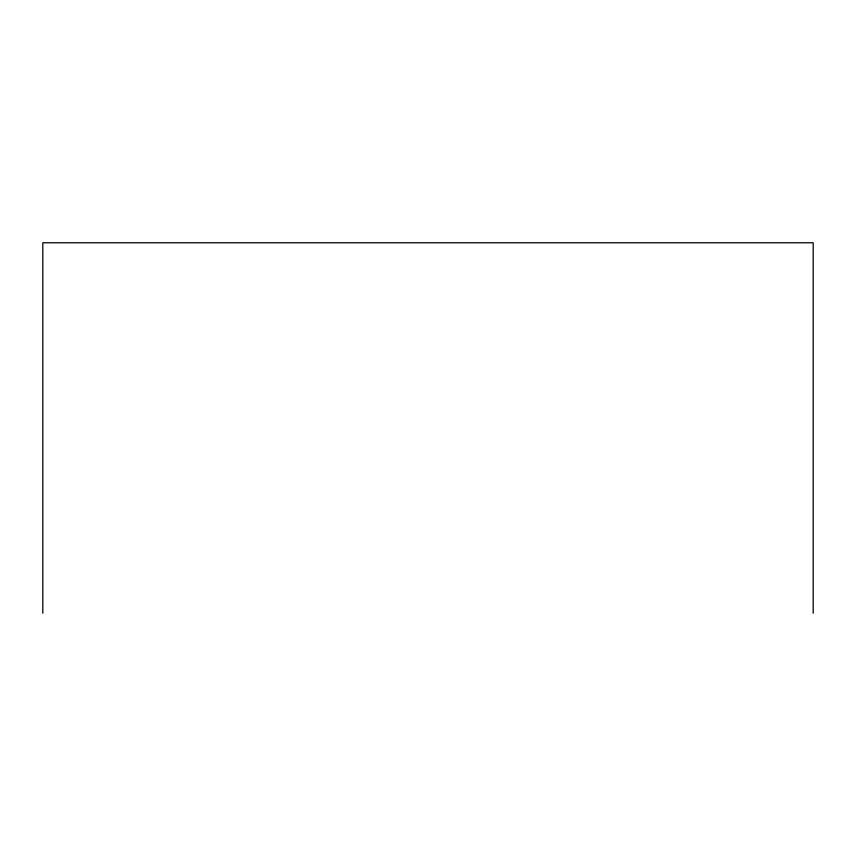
<?xml version="1.0" encoding="UTF-8"?>
<svg xmlns="http://www.w3.org/2000/svg" width="856" height="856" viewBox="0 0 856 856"><rect width="100%" height="100%" fill="white"/><g stroke="black" fill="none" stroke-linecap="round" stroke-linejoin="round"><path stroke-width="1.28" d="M813.2 613.228L813.2 242.772L42.8 242.772L42.8 613.228"/></g></svg>
